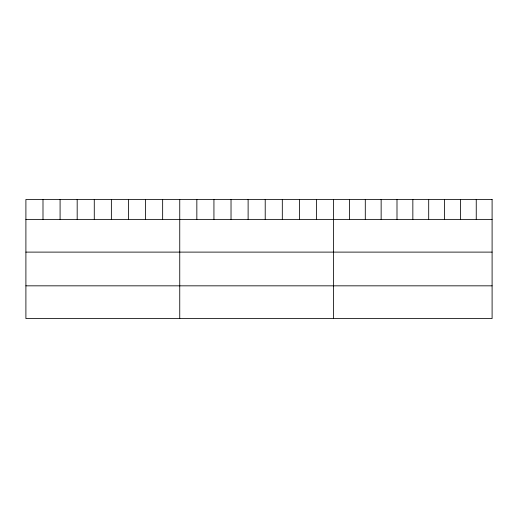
<?xml version="1.0" encoding="UTF-8"?>
<svg xmlns="http://www.w3.org/2000/svg" width="518" height="518" viewBox="0 0 518 518"><rect width="100%" height="100%" fill="white"/><g stroke="black" fill="none" stroke-linecap="round" stroke-linejoin="round"><path stroke-width="0.78" d="M25.9 219.386L492.1 219.386M25.9 252.111L492.1 252.111M25.9 285.832L492.1 285.832M476.249 199.436L476.249 219.386M460.398 199.436L460.398 219.386M444.548 199.436L444.548 219.386M428.697 199.436L428.697 219.386M412.846 199.436L412.846 219.386M396.995 199.436L396.995 219.386M381.144 199.436L381.144 219.386M365.294 199.436L365.294 219.386M349.443 199.436L349.443 219.386M333.592 199.436L333.592 318.564M316.498 199.436L316.498 219.386M299.404 199.436L299.404 219.386M282.31 199.436L282.31 219.386M265.216 199.436L265.216 219.386M248.122 199.436L248.122 219.386M231.028 199.436L231.028 219.386M213.934 199.436L213.934 219.386M196.84 199.436L196.84 219.386M179.746 199.436L179.746 318.564M162.652 199.436L162.652 219.386M145.558 199.436L145.558 219.386M128.464 199.436L128.464 219.386M111.37 199.436L111.37 219.386M94.276 199.436L94.276 219.386M77.182 199.436L77.182 219.386M60.088 199.436L60.088 219.386M42.994 199.436L42.994 219.386M492.1 199.436L25.9 199.436L25.9 318.564L492.1 318.564L492.1 199.436"/></g></svg>
